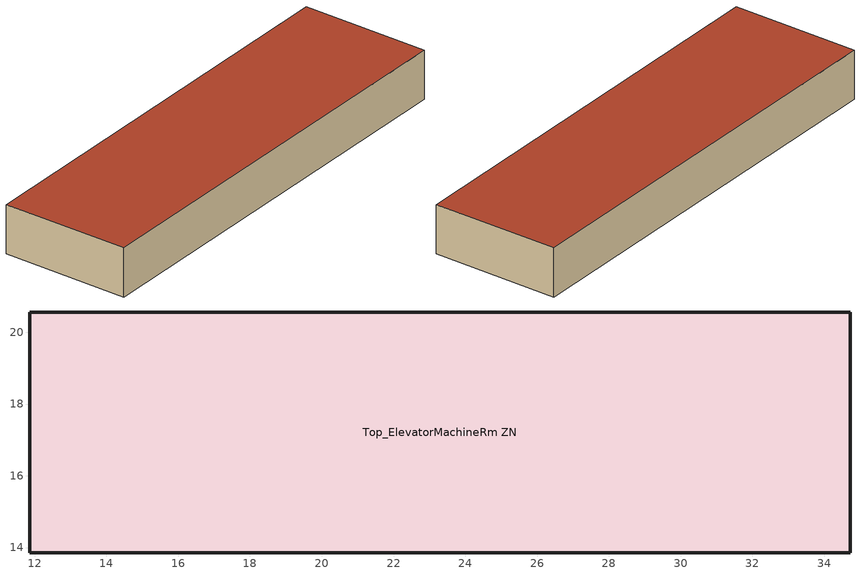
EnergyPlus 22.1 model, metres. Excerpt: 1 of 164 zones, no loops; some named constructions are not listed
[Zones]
Top_ElevatorMachineRm ZN
 floor to F38 Hotel_top_Plenum ZN (Typical Interior Floor): 34.72,20.56 34.72,13.85 11.86,13.85 11.86,20.56 z135.94
 wall outside (Typical Insulated Steel Framed Exterior Wall R-20.41): 34.72,13.85 34.72,20.56 11.86,20.56 11.86,13.85 34.72,13.85 z135.94:138.53
 roof outside (Typical IEAD Roof R-31.25): 34.72,13.85 34.72,20.56 11.86,20.56 11.86,13.85 z138.53
[Material] Thermal Absorptance=0.9; Solar Absorptance=0.7
Name | Roughness | Thickness {m} | Conductivity {W/m-K} | Density {kg/m3} | Specific Heat {J/kg-K} | Visible Absorptance
100mm Normalweight concrete floor | MediumSmooth | 0.1016 | 2.31 | 2322 | 832 | 0.7
G01 13mm gypsum board | Smooth | 0.0127 | 0.16 | 800 | 1090 | 0.5
[Material:NoMass] Thermal Absorptance=0.9; Solar Absorptance=0.7
Name | Roughness | Thermal Resistance {m2-K/W} | Visible Absorptance
CP02 CARPET PAD | VeryRough | 0.21648 | 0.8
Nonres_Floor_Insulation | MediumSmooth | 2.88292 | 0.7
[Construction]
LargeHotel Interior Ceiling: CP02 CARPET PAD, 100mm Normalweight concrete floor, Nonres_Floor_Insulation, G01 13mm gypsum board
[Schedule:Day:Interval]
RetailStandalone BLDG_LIGHT_ENTRY_SCH_2013 Default: No, 09:00, 0.05, 10:00, 0.082, 12:00, 0.328, 17:00, 0.492, 18:00, 0.328, 19:00, 0.164, 24:00, 0.05
RetailStandalone BLDG_LIGHT_ENTRY_SCH_2013 Wkdy Day: No, 07:00, 0.05, 08:00, 0.164, 09:00, 0.328, 18:00, 0.738, 21:00, 0.41, 22:00, 0.2, 24:00, 0.05
RetailStandalone BLDG_LIGHT_ENTRY_SCH_2013 Sat Day: No, 07:00, 0.05, 08:00, 0.082, 09:00, 0.246, 10:00, 0.492, 18:00, 0.738, 19:00, 0.41, 21:00, 0.246, 22:00, 0.082, 24:00, 0.05
RetailStandalone BLDG_LIGHT_ENTRY_SCH_2013 Summer Design Day: No, 24:00, 1
RetailStandalone BLDG_LIGHT_ENTRY_SCH_2013 Winter Design Day: No, 24:00, 0
[Schedule:Week:Daily]
RetailStandalone BLDG_LIGHT_ENTRY_SCH_2013 Week Rule - Jan1-Dec31: RetailStandalone BLDG_LIGHT_ENTRY_SCH_2013 Default, RetailStandalone BLDG_LIGHT_ENTRY_SCH_2013 Wkdy Day, RetailStandalone BLDG_LIGHT_ENTRY_SCH_2013 Wkdy Day, RetailStandalone BLDG_LIGHT_ENTRY_SCH_2013 Wkdy Day, RetailStandalone BLDG_LIGHT_ENTRY_SCH_2013 Wkdy Day, RetailStandalone BLDG_LIGHT_ENTRY_SCH_2013 Wkdy Day, RetailStandalone BLDG_LIGHT_ENTRY_SCH_2013 Sat Day, RetailStandalone BLDG_LIGHT_ENTRY_SCH_2013 Default, RetailStandalone BLDG_LIGHT_ENTRY_SCH_2013 Summer Design Day, RetailStandalone BLDG_LIGHT_ENTRY_SCH_2013 Winter Design Day, RetailStandalone BLDG_LIGHT_ENTRY_SCH_2013 Default, RetailStandalone BLDG_LIGHT_ENTRY_SCH_2013 Default
